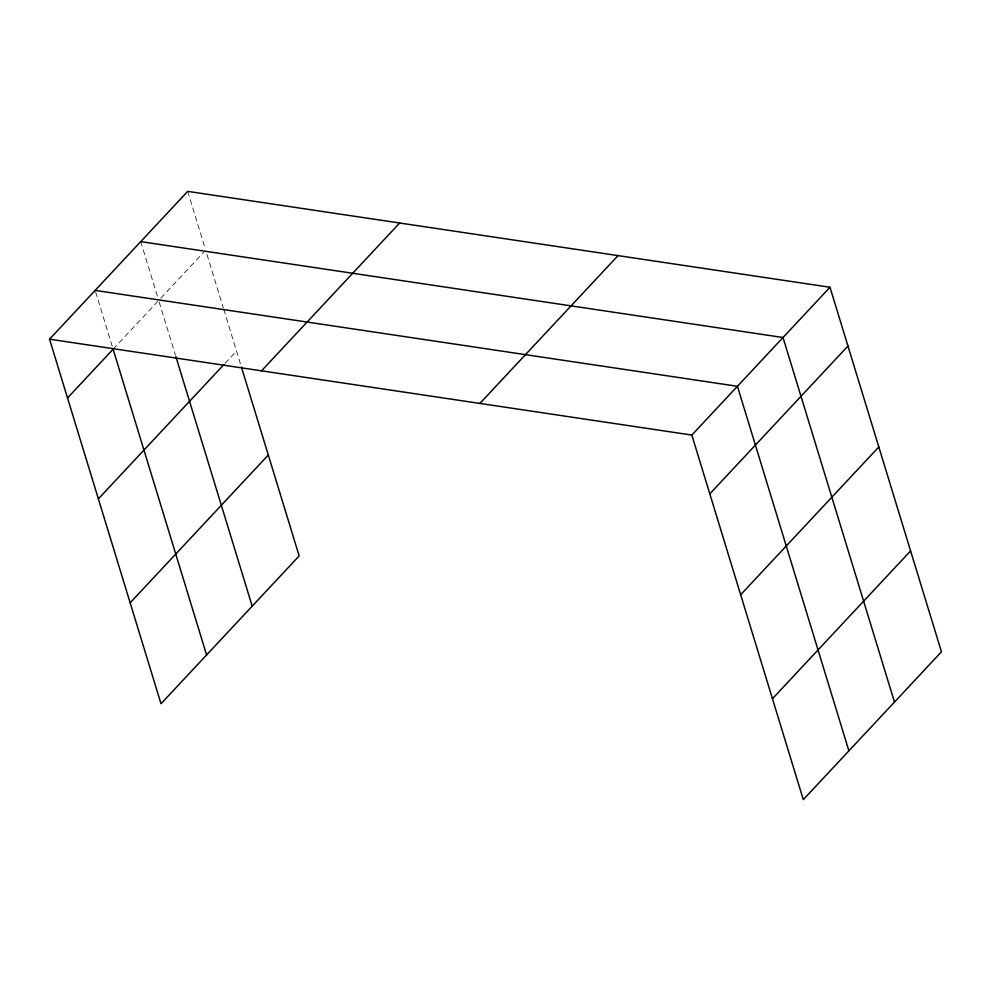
<?xml version="1.0" encoding="UTF-8"?>
<svg xmlns="http://www.w3.org/2000/svg" width="991" height="991" viewBox="0 0 991 991"><rect width="100%" height="100%" fill="white"/><g stroke="black" fill="none" stroke-linecap="round" stroke-linejoin="round"><path stroke-width="0.74" stroke-dasharray="4.96 3.72" d="M113.11 349.191L157.668 301.524M160.79 298.18L203.589 252.383M225.044 363.338L236.527 351.062M187.695 191.362L205.224 248.679M206.995 254.476L223.297 307.817M223.743 309.254L240.937 365.493M140.734 241.618L157.804 297.473M159.142 301.859L175.444 355.187M95.594 291.874L112.218 346.255"/><path stroke-width="1.49" d="M241.383 366.943L299.158 555.926L161.013 703.734L49.55 339.182L187.695 191.362L829.987 287.254L941.45 651.818L803.305 799.638L691.842 435.074L829.987 287.254M67.524 397.973L113.11 349.191L206.599 654.964M98.369 498.869L223.991 364.465M261.513 370.832L399.658 223.012M130.155 602.838L268.301 455.018M479.892 403.424L618.037 255.616M709.816 493.865L847.962 346.045M740.661 594.761L878.819 446.953M772.447 698.729L910.605 550.909M140.734 241.618L783.026 337.522L894.477 702.074M95.136 290.4L737.428 386.292L848.891 750.856M49.55 339.182L691.842 435.074M175.89 356.624L252.185 606.182"/></g></svg>
